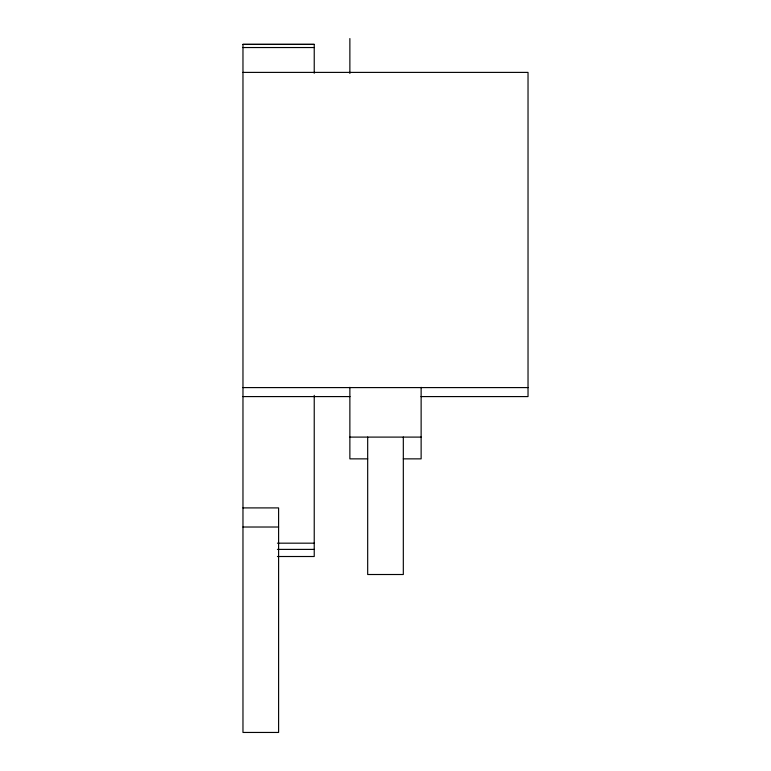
<?xml version="1.0" encoding="UTF-8"?>
<svg xmlns="http://www.w3.org/2000/svg" width="771" height="771" viewBox="0 0 771 771"><rect width="100%" height="100%" fill="white"/><g stroke="black" fill="none" stroke-linecap="round" stroke-linejoin="round"><path stroke-width="1.16" d="M242.971 44.429L314.231 44.429M242.971 47.542L314.231 47.542M242.971 72.397L528.029 72.397L528.029 396.583L420.985 396.583M242.971 387.591L528.029 387.591M242.971 396.583L350.015 396.583M349.87 437.099L421.13 437.099M367.68 458.861L349.87 458.861L349.87 387.331M403.32 458.861L421.13 458.861L421.13 387.331M242.971 507.906L278.601 507.906L278.601 732.45L242.971 732.45L242.971 44.323L314.231 44.323L314.231 73.274M242.971 527.017L278.601 527.017M277.415 543.179L314.231 543.179M277.415 549.395L314.231 549.395M277.415 556.508L314.231 556.508L314.231 395.359M403.32 437.032L403.32 574.511L367.68 574.511L367.68 437.032M349.87 38.55L349.87 73.457"/></g></svg>
